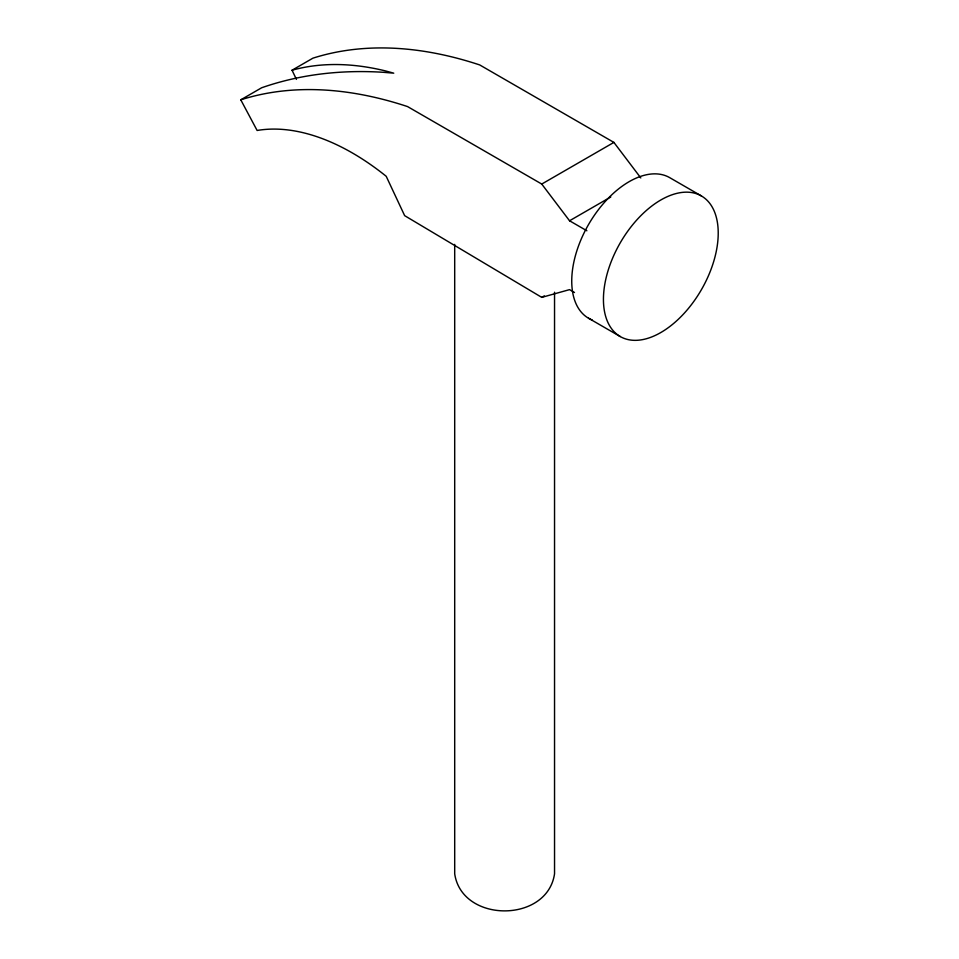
<?xml version="1.0" encoding="UTF-8"?>
<svg xmlns="http://www.w3.org/2000/svg" width="959" height="959" viewBox="0 0 959 959"><rect width="100%" height="100%" fill="white"/><g stroke="black" fill="none" stroke-linecap="round" stroke-linejoin="round"><path stroke-width="1.44" d="M574.501 292.495L569.55 289.63L541.751 297.374L404.65 215.655L386.213 176.3A248.045 143.215 60 0 0 257.12 130.472L240.781 99.82L261.663 87.76A590.42 387.232 55.6 0 1 383.192 72.285L393.753 73.172L385.53 70.93A590.42 289.882 63.8 0 0 292.039 70.223L296.427 79.381M292.039 70.223L312.922 58.163A583.18 336.693 60 0 1 479.716 64.936L613.892 142.4L640.804 177.942M240.781 99.82A583.18 336.693 60 0 1 407.563 106.581L541.751 184.056L613.892 142.4M541.751 184.056L569.55 220.774L610.787 196.979M541.751 297.374L544.328 295.887M701.413 195.96A81.167 46.859 -60 0 0 605.393 281.107A81.167 46.859 -60 0 0 675.687 321.685A81.167 46.859 -60 0 0 701.413 195.96L669.718 177.655A81.167 46.859 -60 0 0 586.824 227.595A81.167 46.859 -60 0 0 592.23 320.006M569.55 220.774L586.872 230.771M588.55 318.232L620.245 336.537M554.542 292.231L554.542 873.781C547.361 923.241 461.878 923.241 454.698 873.781L454.698 244.389"/></g></svg>
